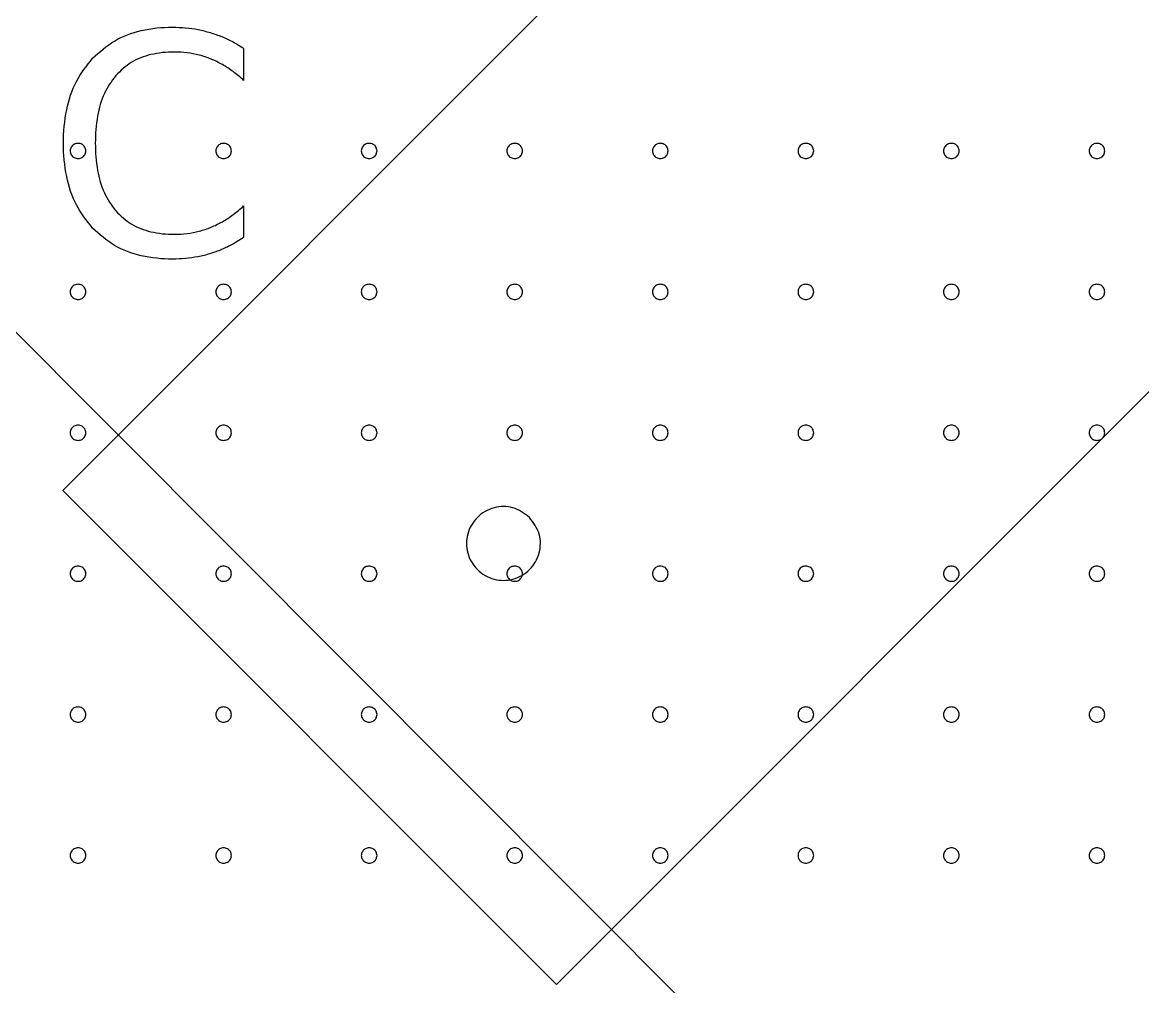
# Model space of a CAD drawing. Extents: x 0 to 210, y 0 to 204.
# Drawn here: x 41.4 to 82.65, y 42.72 to 78.21 of the extents above; entities that cross this region are included whole.
import ezdxf

# ---------------------------------------------------------------- set-up
doc = ezdxf.new("R2010")
doc.units = 0
doc.layers.add('Capa_1', color=7, linetype='CONTINUOUS')

msp = doc.modelspace()

# ---------------------------------------------------------------- linework, layer by layer
at = {"layer": 'Capa_1', "color": 1}
for p, q in [((42.880105, 60.982062), (79.4501, 97.552054)), ((97.635311, 79.366839), (61.06532, 42.796848)), ((61.06532, 42.796848), (42.880105, 60.982062))]:
    msp.add_line(p, q, dxfattribs=at)
at = {"layer": 'Capa_1', "color": 5}
for p, q in [((49.543578, 77.250347), (49.543578, 76.07626)), ((49.543578, 77.250347), (49.543578, 77.250347)), ((49.543578, 71.451564), (49.543578, 70.288498))]:
    msp.add_line(p, q, dxfattribs=at)
at = {"layer": 'Capa_1', "color": 7}
for p, q in [((32.759825, 75.212762), (74.895273, 32.994084)), ((43.734464, 73.476099), (43.734464, 73.476099)), ((49.095014, 73.476099), (49.095014, 73.476099)), ((54.455564, 73.476099), (54.455564, 73.476099)), ((59.816116, 73.476099), (59.816116, 73.476099)), ((65.176666, 73.476099), (65.176666, 73.476099)), ((70.537216, 73.476099), (70.537216, 73.476099)), ((75.897765, 73.476099), (75.897765, 73.476099)), ((81.258318, 73.476099), (81.258318, 73.476099)), ((43.734464, 68.289313), (43.734464, 68.289313)), ((49.095014, 68.289313), (49.095014, 68.289313)), ((54.455564, 68.289313), (54.455564, 68.289313)), ((59.816116, 68.289313), (59.816116, 68.289313)), ((65.176666, 68.289313), (65.176666, 68.289313)), ((70.537216, 68.289313), (70.537216, 68.289313)), ((75.897765, 68.289313), (75.897765, 68.289313)), ((81.258318, 68.289313), (81.258318, 68.289313)), ((43.734464, 63.102526), (43.734464, 63.102526)), ((49.095014, 63.102526), (49.095014, 63.102526)), ((54.455564, 63.102526), (54.455564, 63.102526)), ((59.816116, 63.102526), (59.816116, 63.102526)), ((65.176666, 63.102526), (65.176666, 63.102526)), ((70.537216, 63.102526), (70.537216, 63.102526)), ((75.897765, 63.102526), (75.897765, 63.102526)), ((81.258318, 63.102526), (81.258318, 63.102526)), ((60.071249, 59.987985), (60.071249, 59.987985)), ((43.734464, 57.915738), (43.734464, 57.915738)), ((49.095014, 57.915738), (49.095014, 57.915738)), ((54.455564, 57.915738), (54.455564, 57.915738)), ((59.816116, 57.915738), (59.816116, 57.915738)), ((65.176666, 57.915738), (65.176666, 57.915738)), ((70.537216, 57.915738), (70.537216, 57.915738)), ((75.897765, 57.915738), (75.897765, 57.915738)), ((81.258318, 57.915738), (81.258318, 57.915738)), ((43.734464, 52.728951), (43.734464, 52.728951)), ((49.095014, 52.728951), (49.095014, 52.728951)), ((54.455564, 52.728951), (54.455564, 52.728951)), ((59.816116, 52.728951), (59.816116, 52.728951)), ((65.176666, 52.728951), (65.176666, 52.728951)), ((70.537216, 52.728951), (70.537216, 52.728951)), ((75.897765, 52.728951), (75.897765, 52.728951)), ((81.258318, 52.728951), (81.258318, 52.728951)), ((43.734464, 47.542165), (43.734464, 47.542165)), ((49.095014, 47.542165), (49.095014, 47.542165)), ((54.455564, 47.542165), (54.455564, 47.542165)), ((59.816116, 47.542165), (59.816116, 47.542165)), ((65.176666, 47.542165), (65.176666, 47.542165)), ((70.537216, 47.542165), (70.537216, 47.542165)), ((75.897765, 47.542165), (75.897765, 47.542165)), ((81.258318, 47.542165), (81.258318, 47.542165))]:
    msp.add_line(p, q, dxfattribs=at)
at = {"layer": 'Capa_1', "color": 5}
for points, knots in [([(43.981816, 76.886545), (44.23814, 77.117333), (44.757439, 77.584895), (45.796814, 77.959569), (46.698265, 78.050041), (47.403306, 78.018629), (47.869552, 77.955428), (48.167255, 77.874586), (48.314367, 77.834637)], [0, 0, 0, 0, 1.026343, 2.07931, 3.243852, 3.726973, 4.194695, 4.651615, 4.651615, 4.651615, 4.651615]), ([(48.314367, 77.834637), (48.458192, 77.787422), (48.745785, 77.693009), (49.15843, 77.496613), (49.414743, 77.332725), (49.543578, 77.250347)], [0, 0, 0, 0, 0.453849, 0.90752, 1.366017, 1.366017, 1.366017, 1.366017]), ([(43.981816, 70.635764), (43.76477, 70.91114), (43.31877, 71.477), (42.975517, 72.571958), (42.870758, 73.76198), (42.975386, 74.951928), (43.318181, 76.047368), (43.764721, 76.612026), (43.981816, 76.886545)], [0, 0, 0, 0, 1.04439, 2.146076, 3.378637, 4.613635, 5.715321, 6.757703, 6.757703, 6.757703, 6.757703]), ([(49.543578, 76.07626), (49.418325, 76.186082), (49.173134, 76.401066), (48.768314, 76.662971), (48.348491, 76.867085), (47.911685, 77.013057), (47.457526, 77.099819), (46.856974, 77.13441), (46.150479, 77.064065), (45.382017, 76.782326), (45.012224, 76.427056), (44.830687, 76.252649)], [0, 0, 0, 0, 0.499207, 0.977237, 1.441263, 1.896406, 2.354774, 2.82419, 3.69675, 4.472624, 5.22081, 5.22081, 5.22081, 5.22081]), ([(44.830687, 76.252649), (44.678477, 76.039741), (44.356935, 75.589974), (44.127686, 74.719822), (44.055978, 73.761983), (44.127771, 72.804056), (44.357509, 71.934348), (44.678517, 71.483419), (44.830687, 71.269663)], [0, 0, 0, 0, 0.779579, 1.646856, 2.652299, 3.655301, 4.522577, 5.304227, 5.304227, 5.304227, 5.304227]), ([(44.830687, 71.269663), (45.012323, 71.096329), (45.382648, 70.742931), (46.150799, 70.463418), (46.856989, 70.393456), (47.457528, 70.427993), (47.911685, 70.514766), (48.348492, 70.660735), (48.768314, 70.864852), (49.173134, 71.126757), (49.418325, 71.341742), (49.543578, 71.451564)], [0, 0, 0, 0, 0.746223, 1.521416, 2.393909, 2.863325, 3.321693, 3.776836, 4.240863, 4.718893, 5.2181, 5.2181, 5.2181, 5.2181]), ([(49.543578, 70.288498), (49.412718, 70.204796), (49.152984, 70.038663), (48.736159, 69.840952), (48.305784, 69.685849), (47.859916, 69.5747), (47.398189, 69.50869), (46.696116, 69.478149), (45.797163, 69.567856), (44.758036, 69.940388), (44.238232, 70.406054), (43.981816, 70.635764)], [0, 0, 0, 0, 0.465638, 0.924208, 1.380442, 1.836175, 2.300259, 2.777263, 3.941738, 4.99404, 6.018485, 6.018485, 6.018485, 6.018485])]:
    msp.add_open_spline(points, degree=3, knots=knots, dxfattribs=at)
at = {"layer": 'Capa_1', "color": 7}
for points, knots in [([(43.734464, 73.476099), (43.726398, 73.426665), (43.710392, 73.328568), (43.594758, 73.222114), (43.470445, 73.189835), (43.369826, 73.202765), (43.299381, 73.230909), (43.238782, 73.275769), (43.192227, 73.334374), (43.16291, 73.402696), (43.152871, 73.476099), (43.16291, 73.549501), (43.192228, 73.617823), (43.238783, 73.676428), (43.299381, 73.721287), (43.369826, 73.74943), (43.470445, 73.762361), (43.594757, 73.730081), (43.710391, 73.623629), (43.726398, 73.525532), (43.734464, 73.476099)], [0, 0, 0, 0, 0.146605, 0.290931, 0.441768, 0.517413, 0.592123, 0.666911, 0.741063, 0.814052, 0.887328, 0.960604, 1.033593, 1.107744, 1.182532, 1.257241, 1.332887, 1.483723, 1.628047, 1.774652, 1.774652, 1.774652, 1.774652]), ([(49.095014, 73.476099), (49.086948, 73.426665), (49.070942, 73.328568), (48.955307, 73.222114), (48.830995, 73.189835), (48.730375, 73.202765), (48.659931, 73.230909), (48.599332, 73.275769), (48.552777, 73.334374), (48.52346, 73.402696), (48.51342, 73.476099), (48.52346, 73.549501), (48.552778, 73.617823), (48.599332, 73.676428), (48.659931, 73.721287), (48.730376, 73.74943), (48.830994, 73.762361), (48.955307, 73.730081), (49.070941, 73.623629), (49.086948, 73.525532), (49.095014, 73.476099)], [0, 0, 0, 0, 0.146605, 0.290931, 0.441768, 0.517413, 0.592123, 0.666911, 0.741063, 0.814052, 0.887328, 0.960604, 1.033593, 1.107744, 1.182532, 1.257241, 1.332887, 1.483723, 1.628047, 1.774652, 1.774652, 1.774652, 1.774652]), ([(54.455564, 73.476099), (54.447498, 73.426665), (54.431492, 73.328568), (54.315857, 73.222114), (54.191544, 73.189835), (54.090925, 73.202765), (54.02048, 73.230909), (53.959881, 73.275769), (53.913327, 73.334374), (53.884009, 73.402696), (53.87397, 73.476099), (53.88401, 73.549501), (53.913328, 73.617823), (53.959882, 73.676428), (54.020481, 73.721287), (54.090926, 73.74943), (54.191544, 73.762361), (54.315856, 73.730081), (54.431491, 73.623629), (54.447498, 73.525532), (54.455564, 73.476099)], [0, 0, 0, 0, 0.146605, 0.290931, 0.441768, 0.517413, 0.592123, 0.666911, 0.741063, 0.814052, 0.887328, 0.960604, 1.033593, 1.107744, 1.182532, 1.257241, 1.332887, 1.483723, 1.628047, 1.774652, 1.774652, 1.774652, 1.774652]), ([(59.816116, 73.476099), (59.80805, 73.426665), (59.792044, 73.328568), (59.67641, 73.222114), (59.552097, 73.189835), (59.451478, 73.202765), (59.381033, 73.230909), (59.320434, 73.275769), (59.273879, 73.334374), (59.244562, 73.402696), (59.234522, 73.476099), (59.244562, 73.549501), (59.27388, 73.617823), (59.320435, 73.676428), (59.381033, 73.721287), (59.451478, 73.74943), (59.552096, 73.762361), (59.676409, 73.730081), (59.792043, 73.623629), (59.80805, 73.525532), (59.816116, 73.476099)], [0, 0, 0, 0, 0.146605, 0.290931, 0.441768, 0.517413, 0.592123, 0.666911, 0.741063, 0.814052, 0.887328, 0.960604, 1.033593, 1.107744, 1.182532, 1.257241, 1.332887, 1.483723, 1.628047, 1.774652, 1.774652, 1.774652, 1.774652]), ([(65.176666, 73.476099), (65.1686, 73.426665), (65.152594, 73.328568), (65.036959, 73.222114), (64.912646, 73.189835), (64.812027, 73.202765), (64.741582, 73.230909), (64.680983, 73.275769), (64.634429, 73.334374), (64.605112, 73.402696), (64.595072, 73.476099), (64.605112, 73.549501), (64.63443, 73.617823), (64.680984, 73.676428), (64.741583, 73.721287), (64.812028, 73.74943), (64.912646, 73.762361), (65.036958, 73.730081), (65.152593, 73.623629), (65.1686, 73.525532), (65.176666, 73.476099)], [0, 0, 0, 0, 0.146605, 0.290931, 0.441768, 0.517413, 0.592123, 0.666911, 0.741063, 0.814052, 0.887328, 0.960604, 1.033593, 1.107744, 1.182532, 1.257241, 1.332887, 1.483723, 1.628047, 1.774652, 1.774652, 1.774652, 1.774652]), ([(70.537216, 73.476099), (70.52915, 73.426665), (70.513143, 73.328568), (70.397509, 73.222114), (70.273196, 73.189835), (70.172577, 73.202765), (70.102132, 73.230909), (70.041533, 73.275769), (69.994979, 73.334374), (69.965661, 73.402696), (69.955622, 73.476099), (69.965662, 73.549501), (69.99498, 73.617823), (70.041534, 73.676428), (70.102133, 73.721287), (70.172578, 73.74943), (70.273196, 73.762361), (70.397508, 73.730081), (70.513142, 73.623629), (70.529149, 73.525532), (70.537216, 73.476099)], [0, 0, 0, 0, 0.146605, 0.290931, 0.441768, 0.517413, 0.592123, 0.666911, 0.741063, 0.814052, 0.887328, 0.960604, 1.033593, 1.107744, 1.182532, 1.257241, 1.332887, 1.483723, 1.628047, 1.774652, 1.774652, 1.774652, 1.774652]), ([(75.897765, 73.476099), (75.8897, 73.426665), (75.873693, 73.328568), (75.758059, 73.222114), (75.633746, 73.189835), (75.533127, 73.202765), (75.462682, 73.230909), (75.402083, 73.275769), (75.355529, 73.334374), (75.326211, 73.402696), (75.316172, 73.476099), (75.326212, 73.549501), (75.355529, 73.617823), (75.402084, 73.676428), (75.462683, 73.721287), (75.533127, 73.74943), (75.633746, 73.762361), (75.758058, 73.730081), (75.873692, 73.623629), (75.889699, 73.525532), (75.897765, 73.476099)], [0, 0, 0, 0, 0.146605, 0.290931, 0.441768, 0.517413, 0.592123, 0.666911, 0.741063, 0.814052, 0.887328, 0.960604, 1.033593, 1.107744, 1.182532, 1.257241, 1.332887, 1.483723, 1.628047, 1.774652, 1.774652, 1.774652, 1.774652]), ([(81.258318, 73.476099), (81.250252, 73.426665), (81.234246, 73.328568), (81.118611, 73.222114), (80.994298, 73.189835), (80.893679, 73.202765), (80.823234, 73.230909), (80.762635, 73.275769), (80.716081, 73.334374), (80.686763, 73.402696), (80.676724, 73.476099), (80.686764, 73.549501), (80.716082, 73.617823), (80.762636, 73.676428), (80.823235, 73.721287), (80.89368, 73.74943), (80.994298, 73.762361), (81.11861, 73.730081), (81.234244, 73.623629), (81.250252, 73.525532), (81.258318, 73.476099)], [0, 0, 0, 0, 0.146605, 0.290931, 0.441768, 0.517413, 0.592123, 0.666911, 0.741063, 0.814052, 0.887328, 0.960604, 1.033593, 1.107744, 1.182532, 1.257241, 1.332887, 1.483723, 1.628047, 1.774652, 1.774652, 1.774652, 1.774652]), ([(43.734464, 68.289313), (43.726398, 68.239879), (43.710392, 68.141781), (43.594758, 68.035328), (43.470445, 68.003049), (43.369826, 68.015979), (43.299381, 68.044122), (43.238782, 68.088982), (43.192227, 68.147588), (43.16291, 68.21591), (43.152871, 68.289312), (43.16291, 68.362715), (43.192228, 68.431037), (43.238783, 68.489641), (43.299381, 68.534501), (43.369826, 68.562644), (43.470445, 68.575574), (43.594757, 68.543295), (43.710391, 68.436843), (43.726398, 68.338746), (43.734464, 68.289313)], [0, 0, 0, 0, 0.146605, 0.290931, 0.441768, 0.517413, 0.592123, 0.666911, 0.741063, 0.814052, 0.887328, 0.960604, 1.033593, 1.107744, 1.182532, 1.257241, 1.332887, 1.483723, 1.628047, 1.774652, 1.774652, 1.774652, 1.774652]), ([(49.095014, 68.289313), (49.086948, 68.239879), (49.070942, 68.141781), (48.955307, 68.035328), (48.830995, 68.003049), (48.730375, 68.015979), (48.659931, 68.044122), (48.599332, 68.088982), (48.552777, 68.147588), (48.52346, 68.21591), (48.51342, 68.289312), (48.52346, 68.362715), (48.552778, 68.431037), (48.599332, 68.489641), (48.659931, 68.534501), (48.730376, 68.562644), (48.830994, 68.575574), (48.955307, 68.543295), (49.070941, 68.436843), (49.086948, 68.338746), (49.095014, 68.289313)], [0, 0, 0, 0, 0.146605, 0.290931, 0.441768, 0.517413, 0.592123, 0.666911, 0.741063, 0.814052, 0.887328, 0.960604, 1.033593, 1.107744, 1.182532, 1.257241, 1.332887, 1.483723, 1.628047, 1.774652, 1.774652, 1.774652, 1.774652]), ([(54.455564, 68.289313), (54.447498, 68.239879), (54.431492, 68.141781), (54.315857, 68.035328), (54.191544, 68.003049), (54.090925, 68.015979), (54.02048, 68.044122), (53.959881, 68.088982), (53.913327, 68.147588), (53.884009, 68.21591), (53.87397, 68.289312), (53.88401, 68.362715), (53.913328, 68.431037), (53.959882, 68.489641), (54.020481, 68.534501), (54.090926, 68.562644), (54.191544, 68.575574), (54.315856, 68.543295), (54.431491, 68.436843), (54.447498, 68.338746), (54.455564, 68.289313)], [0, 0, 0, 0, 0.146605, 0.290931, 0.441768, 0.517413, 0.592123, 0.666911, 0.741063, 0.814052, 0.887328, 0.960604, 1.033593, 1.107744, 1.182532, 1.257241, 1.332887, 1.483723, 1.628047, 1.774652, 1.774652, 1.774652, 1.774652]), ([(59.816116, 68.289313), (59.80805, 68.239879), (59.792044, 68.141781), (59.67641, 68.035328), (59.552097, 68.003049), (59.451478, 68.015979), (59.381033, 68.044122), (59.320434, 68.088982), (59.273879, 68.147588), (59.244562, 68.21591), (59.234522, 68.289312), (59.244562, 68.362715), (59.27388, 68.431037), (59.320435, 68.489641), (59.381033, 68.534501), (59.451478, 68.562644), (59.552096, 68.575574), (59.676409, 68.543295), (59.792043, 68.436843), (59.80805, 68.338746), (59.816116, 68.289313)], [0, 0, 0, 0, 0.146605, 0.290931, 0.441768, 0.517413, 0.592123, 0.666911, 0.741063, 0.814052, 0.887328, 0.960604, 1.033593, 1.107744, 1.182532, 1.257241, 1.332887, 1.483723, 1.628047, 1.774652, 1.774652, 1.774652, 1.774652]), ([(65.176666, 68.289313), (65.1686, 68.239879), (65.152594, 68.141781), (65.036959, 68.035328), (64.912646, 68.003049), (64.812027, 68.015979), (64.741582, 68.044122), (64.680983, 68.088982), (64.634429, 68.147588), (64.605112, 68.21591), (64.595072, 68.289312), (64.605112, 68.362715), (64.63443, 68.431037), (64.680984, 68.489641), (64.741583, 68.534501), (64.812028, 68.562644), (64.912646, 68.575574), (65.036958, 68.543295), (65.152593, 68.436843), (65.1686, 68.338746), (65.176666, 68.289313)], [0, 0, 0, 0, 0.146605, 0.290931, 0.441768, 0.517413, 0.592123, 0.666911, 0.741063, 0.814052, 0.887328, 0.960604, 1.033593, 1.107744, 1.182532, 1.257241, 1.332887, 1.483723, 1.628047, 1.774652, 1.774652, 1.774652, 1.774652]), ([(70.537216, 68.289313), (70.52915, 68.239879), (70.513143, 68.141781), (70.397509, 68.035328), (70.273196, 68.003049), (70.172577, 68.015979), (70.102132, 68.044122), (70.041533, 68.088982), (69.994979, 68.147588), (69.965661, 68.21591), (69.955622, 68.289312), (69.965662, 68.362715), (69.99498, 68.431037), (70.041534, 68.489641), (70.102133, 68.534501), (70.172578, 68.562644), (70.273196, 68.575574), (70.397508, 68.543295), (70.513142, 68.436843), (70.529149, 68.338746), (70.537216, 68.289313)], [0, 0, 0, 0, 0.146605, 0.290931, 0.441768, 0.517413, 0.592123, 0.666911, 0.741063, 0.814052, 0.887328, 0.960604, 1.033593, 1.107744, 1.182532, 1.257241, 1.332887, 1.483723, 1.628047, 1.774652, 1.774652, 1.774652, 1.774652]), ([(75.897765, 68.289313), (75.8897, 68.239879), (75.873693, 68.141781), (75.758059, 68.035328), (75.633746, 68.003049), (75.533127, 68.015979), (75.462682, 68.044122), (75.402083, 68.088982), (75.355529, 68.147588), (75.326211, 68.21591), (75.316172, 68.289312), (75.326212, 68.362715), (75.355529, 68.431037), (75.402084, 68.489641), (75.462683, 68.534501), (75.533127, 68.562644), (75.633746, 68.575574), (75.758058, 68.543295), (75.873692, 68.436843), (75.889699, 68.338746), (75.897765, 68.289313)], [0, 0, 0, 0, 0.146605, 0.290931, 0.441768, 0.517413, 0.592123, 0.666911, 0.741063, 0.814052, 0.887328, 0.960604, 1.033593, 1.107744, 1.182532, 1.257241, 1.332887, 1.483723, 1.628047, 1.774652, 1.774652, 1.774652, 1.774652]), ([(81.258318, 68.289313), (81.250252, 68.239879), (81.234246, 68.141781), (81.118611, 68.035328), (80.994298, 68.003049), (80.893679, 68.015979), (80.823234, 68.044122), (80.762635, 68.088982), (80.716081, 68.147588), (80.686763, 68.21591), (80.676724, 68.289312), (80.686764, 68.362715), (80.716082, 68.431037), (80.762636, 68.489641), (80.823235, 68.534501), (80.89368, 68.562644), (80.994298, 68.575574), (81.11861, 68.543295), (81.234244, 68.436843), (81.250252, 68.338746), (81.258318, 68.289313)], [0, 0, 0, 0, 0.146605, 0.290931, 0.441768, 0.517413, 0.592123, 0.666911, 0.741063, 0.814052, 0.887328, 0.960604, 1.033593, 1.107744, 1.182532, 1.257241, 1.332887, 1.483723, 1.628047, 1.774652, 1.774652, 1.774652, 1.774652]), ([(43.734464, 63.102526), (43.726398, 63.053093), (43.710392, 62.954995), (43.594758, 62.848542), (43.470445, 62.816262), (43.369826, 62.829193), (43.299381, 62.857336), (43.238782, 62.902196), (43.192227, 62.960801), (43.16291, 63.029124), (43.152871, 63.102526), (43.16291, 63.175928), (43.192228, 63.24425), (43.238783, 63.302855), (43.299381, 63.347715), (43.369826, 63.375857), (43.470445, 63.388788), (43.594757, 63.356509), (43.710391, 63.250057), (43.726398, 63.151959), (43.734464, 63.102526)], [0, 0, 0, 0, 0.146605, 0.290931, 0.441768, 0.517413, 0.592123, 0.666911, 0.741063, 0.814052, 0.887328, 0.960604, 1.033593, 1.107744, 1.182532, 1.257241, 1.332887, 1.483723, 1.628047, 1.774652, 1.774652, 1.774652, 1.774652]), ([(49.095014, 63.102526), (49.086948, 63.053093), (49.070942, 62.954995), (48.955307, 62.848542), (48.830995, 62.816262), (48.730375, 62.829193), (48.659931, 62.857336), (48.599332, 62.902196), (48.552777, 62.960801), (48.52346, 63.029124), (48.51342, 63.102526), (48.52346, 63.175928), (48.552778, 63.24425), (48.599332, 63.302855), (48.659931, 63.347715), (48.730376, 63.375857), (48.830994, 63.388788), (48.955307, 63.356509), (49.070941, 63.250057), (49.086948, 63.151959), (49.095014, 63.102526)], [0, 0, 0, 0, 0.146605, 0.290931, 0.441768, 0.517413, 0.592123, 0.666911, 0.741063, 0.814052, 0.887328, 0.960604, 1.033593, 1.107744, 1.182532, 1.257241, 1.332887, 1.483723, 1.628047, 1.774652, 1.774652, 1.774652, 1.774652]), ([(54.455564, 63.102526), (54.447498, 63.053093), (54.431492, 62.954995), (54.315857, 62.848542), (54.191544, 62.816262), (54.090925, 62.829193), (54.02048, 62.857336), (53.959881, 62.902196), (53.913327, 62.960801), (53.884009, 63.029124), (53.87397, 63.102526), (53.88401, 63.175928), (53.913328, 63.24425), (53.959882, 63.302855), (54.020481, 63.347715), (54.090926, 63.375857), (54.191544, 63.388788), (54.315856, 63.356509), (54.431491, 63.250057), (54.447498, 63.151959), (54.455564, 63.102526)], [0, 0, 0, 0, 0.146605, 0.290931, 0.441768, 0.517413, 0.592123, 0.666911, 0.741063, 0.814052, 0.887328, 0.960604, 1.033593, 1.107744, 1.182532, 1.257241, 1.332887, 1.483723, 1.628047, 1.774652, 1.774652, 1.774652, 1.774652]), ([(59.816116, 63.102526), (59.80805, 63.053093), (59.792044, 62.954995), (59.67641, 62.848542), (59.552097, 62.816262), (59.451478, 62.829193), (59.381033, 62.857336), (59.320434, 62.902196), (59.273879, 62.960801), (59.244562, 63.029124), (59.234522, 63.102526), (59.244562, 63.175928), (59.27388, 63.24425), (59.320435, 63.302855), (59.381033, 63.347715), (59.451478, 63.375857), (59.552096, 63.388788), (59.676409, 63.356509), (59.792043, 63.250057), (59.80805, 63.151959), (59.816116, 63.102526)], [0, 0, 0, 0, 0.146605, 0.290931, 0.441768, 0.517413, 0.592123, 0.666911, 0.741063, 0.814052, 0.887328, 0.960604, 1.033593, 1.107744, 1.182532, 1.257241, 1.332887, 1.483723, 1.628047, 1.774652, 1.774652, 1.774652, 1.774652]), ([(65.176666, 63.102526), (65.1686, 63.053093), (65.152594, 62.954995), (65.036959, 62.848542), (64.912646, 62.816262), (64.812027, 62.829193), (64.741582, 62.857336), (64.680983, 62.902196), (64.634429, 62.960801), (64.605112, 63.029124), (64.595072, 63.102526), (64.605112, 63.175928), (64.63443, 63.24425), (64.680984, 63.302855), (64.741583, 63.347715), (64.812028, 63.375857), (64.912646, 63.388788), (65.036958, 63.356509), (65.152593, 63.250057), (65.1686, 63.151959), (65.176666, 63.102526)], [0, 0, 0, 0, 0.146605, 0.290931, 0.441768, 0.517413, 0.592123, 0.666911, 0.741063, 0.814052, 0.887328, 0.960604, 1.033593, 1.107744, 1.182532, 1.257241, 1.332887, 1.483723, 1.628047, 1.774652, 1.774652, 1.774652, 1.774652]), ([(70.537216, 63.102526), (70.52915, 63.053093), (70.513143, 62.954995), (70.397509, 62.848542), (70.273196, 62.816262), (70.172577, 62.829193), (70.102132, 62.857336), (70.041533, 62.902196), (69.994979, 62.960801), (69.965661, 63.029124), (69.955622, 63.102526), (69.965662, 63.175928), (69.99498, 63.24425), (70.041534, 63.302855), (70.102133, 63.347715), (70.172578, 63.375857), (70.273196, 63.388788), (70.397508, 63.356509), (70.513142, 63.250057), (70.529149, 63.151959), (70.537216, 63.102526)], [0, 0, 0, 0, 0.146605, 0.290931, 0.441768, 0.517413, 0.592123, 0.666911, 0.741063, 0.814052, 0.887328, 0.960604, 1.033593, 1.107744, 1.182532, 1.257241, 1.332887, 1.483723, 1.628047, 1.774652, 1.774652, 1.774652, 1.774652]), ([(75.897765, 63.102526), (75.8897, 63.053093), (75.873693, 62.954995), (75.758059, 62.848542), (75.633746, 62.816262), (75.533127, 62.829193), (75.462682, 62.857336), (75.402083, 62.902196), (75.355529, 62.960801), (75.326211, 63.029124), (75.316172, 63.102526), (75.326212, 63.175928), (75.355529, 63.24425), (75.402084, 63.302855), (75.462683, 63.347715), (75.533127, 63.375857), (75.633746, 63.388788), (75.758058, 63.356509), (75.873692, 63.250057), (75.889699, 63.151959), (75.897765, 63.102526)], [0, 0, 0, 0, 0.146605, 0.290931, 0.441768, 0.517413, 0.592123, 0.666911, 0.741063, 0.814052, 0.887328, 0.960604, 1.033593, 1.107744, 1.182532, 1.257241, 1.332887, 1.483723, 1.628047, 1.774652, 1.774652, 1.774652, 1.774652]), ([(81.258318, 63.102526), (81.250252, 63.053093), (81.234246, 62.954995), (81.118611, 62.848542), (80.994298, 62.816262), (80.893679, 62.829193), (80.823234, 62.857336), (80.762635, 62.902196), (80.716081, 62.960801), (80.686763, 63.029124), (80.676724, 63.102526), (80.686764, 63.175928), (80.716082, 63.24425), (80.762636, 63.302855), (80.823235, 63.347715), (80.89368, 63.375857), (80.994298, 63.388788), (81.11861, 63.356509), (81.234244, 63.250057), (81.250252, 63.151959), (81.258318, 63.102526)], [0, 0, 0, 0, 0.146605, 0.290931, 0.441768, 0.517413, 0.592123, 0.666911, 0.741063, 0.814052, 0.887328, 0.960604, 1.033593, 1.107744, 1.182532, 1.257241, 1.332887, 1.483723, 1.628047, 1.774652, 1.774652, 1.774652, 1.774652]), ([(60.071249, 59.987985), (60.214226, 59.792188), (60.495941, 59.406402), (60.48083, 58.656428), (60.117965, 58.021273), (59.477571, 57.653169), (58.743004, 57.653465), (58.103621, 58.020357), (57.736729, 58.65974), (57.736432, 59.394308), (58.104537, 60.034702), (58.739691, 60.397567), (59.489665, 60.412677), (59.875452, 60.130963), (60.071249, 59.987985)], [0, 0, 0, 0, 0.710507, 1.399941, 2.110449, 2.820956, 3.51039, 4.220898, 4.931405, 5.620839, 6.331346, 7.041854, 7.731288, 8.441795, 8.441795, 8.441795, 8.441795]), ([(43.734464, 57.915738), (43.726398, 57.866304), (43.710392, 57.768206), (43.594758, 57.661753), (43.470445, 57.629473), (43.369826, 57.642404), (43.299381, 57.670547), (43.238782, 57.715407), (43.192227, 57.774013), (43.16291, 57.842335), (43.152871, 57.915737), (43.16291, 57.98914), (43.192228, 58.057461), (43.238783, 58.116066), (43.299381, 58.160926), (43.369826, 58.189069), (43.470445, 58.201999), (43.594757, 58.16972), (43.710391, 58.063268), (43.726398, 57.965171), (43.734464, 57.915738)], [0, 0, 0, 0, 0.146605, 0.290931, 0.441768, 0.517413, 0.592123, 0.666911, 0.741063, 0.814052, 0.887328, 0.960604, 1.033593, 1.107744, 1.182532, 1.257241, 1.332887, 1.483723, 1.628047, 1.774652, 1.774652, 1.774652, 1.774652]), ([(49.095014, 57.915738), (49.086948, 57.866304), (49.070942, 57.768206), (48.955307, 57.661753), (48.830995, 57.629473), (48.730375, 57.642404), (48.659931, 57.670547), (48.599332, 57.715407), (48.552777, 57.774013), (48.52346, 57.842335), (48.51342, 57.915737), (48.52346, 57.98914), (48.552778, 58.057461), (48.599332, 58.116066), (48.659931, 58.160926), (48.730376, 58.189069), (48.830994, 58.201999), (48.955307, 58.16972), (49.070941, 58.063268), (49.086948, 57.965171), (49.095014, 57.915738)], [0, 0, 0, 0, 0.146605, 0.290931, 0.441768, 0.517413, 0.592123, 0.666911, 0.741063, 0.814052, 0.887328, 0.960604, 1.033593, 1.107744, 1.182532, 1.257241, 1.332887, 1.483723, 1.628047, 1.774652, 1.774652, 1.774652, 1.774652]), ([(54.455564, 57.915738), (54.447498, 57.866304), (54.431492, 57.768206), (54.315857, 57.661753), (54.191544, 57.629473), (54.090925, 57.642404), (54.02048, 57.670547), (53.959881, 57.715407), (53.913327, 57.774013), (53.884009, 57.842335), (53.87397, 57.915737), (53.88401, 57.98914), (53.913328, 58.057461), (53.959882, 58.116066), (54.020481, 58.160926), (54.090926, 58.189069), (54.191544, 58.201999), (54.315856, 58.16972), (54.431491, 58.063268), (54.447498, 57.965171), (54.455564, 57.915738)], [0, 0, 0, 0, 0.146605, 0.290931, 0.441768, 0.517413, 0.592123, 0.666911, 0.741063, 0.814052, 0.887328, 0.960604, 1.033593, 1.107744, 1.182532, 1.257241, 1.332887, 1.483723, 1.628047, 1.774652, 1.774652, 1.774652, 1.774652]), ([(59.816116, 57.915738), (59.80805, 57.866304), (59.792044, 57.768206), (59.67641, 57.661753), (59.552097, 57.629473), (59.451478, 57.642404), (59.381033, 57.670547), (59.320434, 57.715407), (59.273879, 57.774013), (59.244562, 57.842335), (59.234522, 57.915737), (59.244562, 57.98914), (59.27388, 58.057461), (59.320435, 58.116066), (59.381033, 58.160926), (59.451478, 58.189069), (59.552096, 58.201999), (59.676409, 58.16972), (59.792043, 58.063268), (59.80805, 57.965171), (59.816116, 57.915738)], [0, 0, 0, 0, 0.146605, 0.290931, 0.441768, 0.517413, 0.592123, 0.666911, 0.741063, 0.814052, 0.887328, 0.960604, 1.033593, 1.107744, 1.182532, 1.257241, 1.332887, 1.483723, 1.628047, 1.774652, 1.774652, 1.774652, 1.774652]), ([(65.176666, 57.915738), (65.1686, 57.866304), (65.152594, 57.768206), (65.036959, 57.661753), (64.912646, 57.629473), (64.812027, 57.642404), (64.741582, 57.670547), (64.680983, 57.715407), (64.634429, 57.774013), (64.605112, 57.842335), (64.595072, 57.915737), (64.605112, 57.98914), (64.63443, 58.057461), (64.680984, 58.116066), (64.741583, 58.160926), (64.812028, 58.189069), (64.912646, 58.201999), (65.036958, 58.16972), (65.152593, 58.063268), (65.1686, 57.965171), (65.176666, 57.915738)], [0, 0, 0, 0, 0.146605, 0.290931, 0.441768, 0.517413, 0.592123, 0.666911, 0.741063, 0.814052, 0.887328, 0.960604, 1.033593, 1.107744, 1.182532, 1.257241, 1.332887, 1.483723, 1.628047, 1.774652, 1.774652, 1.774652, 1.774652]), ([(70.537216, 57.915738), (70.52915, 57.866304), (70.513143, 57.768206), (70.397509, 57.661753), (70.273196, 57.629473), (70.172577, 57.642404), (70.102132, 57.670547), (70.041533, 57.715407), (69.994979, 57.774013), (69.965661, 57.842335), (69.955622, 57.915737), (69.965662, 57.98914), (69.99498, 58.057461), (70.041534, 58.116066), (70.102133, 58.160926), (70.172578, 58.189069), (70.273196, 58.201999), (70.397508, 58.16972), (70.513142, 58.063268), (70.529149, 57.965171), (70.537216, 57.915738)], [0, 0, 0, 0, 0.146605, 0.290931, 0.441768, 0.517413, 0.592123, 0.666911, 0.741063, 0.814052, 0.887328, 0.960604, 1.033593, 1.107744, 1.182532, 1.257241, 1.332887, 1.483723, 1.628047, 1.774652, 1.774652, 1.774652, 1.774652]), ([(75.897765, 57.915738), (75.8897, 57.866304), (75.873693, 57.768206), (75.758059, 57.661753), (75.633746, 57.629473), (75.533127, 57.642404), (75.462682, 57.670547), (75.402083, 57.715407), (75.355529, 57.774013), (75.326211, 57.842335), (75.316172, 57.915737), (75.326212, 57.98914), (75.355529, 58.057461), (75.402084, 58.116066), (75.462683, 58.160926), (75.533127, 58.189069), (75.633746, 58.201999), (75.758058, 58.16972), (75.873692, 58.063268), (75.889699, 57.965171), (75.897765, 57.915738)], [0, 0, 0, 0, 0.146605, 0.290931, 0.441768, 0.517413, 0.592123, 0.666911, 0.741063, 0.814052, 0.887328, 0.960604, 1.033593, 1.107744, 1.182532, 1.257241, 1.332887, 1.483723, 1.628047, 1.774652, 1.774652, 1.774652, 1.774652]), ([(81.258318, 57.915738), (81.250252, 57.866304), (81.234246, 57.768206), (81.118611, 57.661753), (80.994298, 57.629473), (80.893679, 57.642404), (80.823234, 57.670547), (80.762635, 57.715407), (80.716081, 57.774013), (80.686763, 57.842335), (80.676724, 57.915737), (80.686764, 57.98914), (80.716082, 58.057461), (80.762636, 58.116066), (80.823235, 58.160926), (80.89368, 58.189069), (80.994298, 58.201999), (81.11861, 58.16972), (81.234244, 58.063268), (81.250252, 57.965171), (81.258318, 57.915738)], [0, 0, 0, 0, 0.146605, 0.290931, 0.441768, 0.517413, 0.592123, 0.666911, 0.741063, 0.814052, 0.887328, 0.960604, 1.033593, 1.107744, 1.182532, 1.257241, 1.332887, 1.483723, 1.628047, 1.774652, 1.774652, 1.774652, 1.774652]), ([(43.734464, 52.728951), (43.726398, 52.679518), (43.710392, 52.58142), (43.594758, 52.474967), (43.470445, 52.442687), (43.369826, 52.455618), (43.299381, 52.483761), (43.238782, 52.528621), (43.192227, 52.587226), (43.16291, 52.655549), (43.152871, 52.728951), (43.16291, 52.802353), (43.192228, 52.870675), (43.238783, 52.92928), (43.299381, 52.97414), (43.369826, 53.002282), (43.470445, 53.015213), (43.594757, 52.982934), (43.710391, 52.876482), (43.726398, 52.778384), (43.734464, 52.728951)], [0, 0, 0, 0, 0.146605, 0.290931, 0.441768, 0.517413, 0.592123, 0.666911, 0.741063, 0.814052, 0.887328, 0.960604, 1.033593, 1.107744, 1.182532, 1.257241, 1.332887, 1.483723, 1.628047, 1.774652, 1.774652, 1.774652, 1.774652]), ([(49.095014, 52.728951), (49.086948, 52.679518), (49.070942, 52.58142), (48.955307, 52.474967), (48.830995, 52.442687), (48.730375, 52.455618), (48.659931, 52.483761), (48.599332, 52.528621), (48.552777, 52.587226), (48.52346, 52.655549), (48.51342, 52.728951), (48.52346, 52.802353), (48.552778, 52.870675), (48.599332, 52.92928), (48.659931, 52.97414), (48.730376, 53.002282), (48.830994, 53.015213), (48.955307, 52.982934), (49.070941, 52.876482), (49.086948, 52.778384), (49.095014, 52.728951)], [0, 0, 0, 0, 0.146605, 0.290931, 0.441768, 0.517413, 0.592123, 0.666911, 0.741063, 0.814052, 0.887328, 0.960604, 1.033593, 1.107744, 1.182532, 1.257241, 1.332887, 1.483723, 1.628047, 1.774652, 1.774652, 1.774652, 1.774652]), ([(54.455564, 52.728951), (54.447498, 52.679518), (54.431492, 52.58142), (54.315857, 52.474967), (54.191544, 52.442687), (54.090925, 52.455618), (54.02048, 52.483761), (53.959881, 52.528621), (53.913327, 52.587226), (53.884009, 52.655549), (53.87397, 52.728951), (53.88401, 52.802353), (53.913328, 52.870675), (53.959882, 52.92928), (54.020481, 52.97414), (54.090926, 53.002282), (54.191544, 53.015213), (54.315856, 52.982934), (54.431491, 52.876482), (54.447498, 52.778384), (54.455564, 52.728951)], [0, 0, 0, 0, 0.146605, 0.290931, 0.441768, 0.517413, 0.592123, 0.666911, 0.741063, 0.814052, 0.887328, 0.960604, 1.033593, 1.107744, 1.182532, 1.257241, 1.332887, 1.483723, 1.628047, 1.774652, 1.774652, 1.774652, 1.774652]), ([(59.816116, 52.728951), (59.80805, 52.679518), (59.792044, 52.58142), (59.67641, 52.474967), (59.552097, 52.442687), (59.451478, 52.455618), (59.381033, 52.483761), (59.320434, 52.528621), (59.273879, 52.587226), (59.244562, 52.655549), (59.234522, 52.728951), (59.244562, 52.802353), (59.27388, 52.870675), (59.320435, 52.92928), (59.381033, 52.97414), (59.451478, 53.002282), (59.552096, 53.015213), (59.676409, 52.982934), (59.792043, 52.876482), (59.80805, 52.778384), (59.816116, 52.728951)], [0, 0, 0, 0, 0.146605, 0.290931, 0.441768, 0.517413, 0.592123, 0.666911, 0.741063, 0.814052, 0.887328, 0.960604, 1.033593, 1.107744, 1.182532, 1.257241, 1.332887, 1.483723, 1.628047, 1.774652, 1.774652, 1.774652, 1.774652]), ([(65.176666, 52.728951), (65.1686, 52.679518), (65.152594, 52.58142), (65.036959, 52.474967), (64.912646, 52.442687), (64.812027, 52.455618), (64.741582, 52.483761), (64.680983, 52.528621), (64.634429, 52.587226), (64.605112, 52.655549), (64.595072, 52.728951), (64.605112, 52.802353), (64.63443, 52.870675), (64.680984, 52.92928), (64.741583, 52.97414), (64.812028, 53.002282), (64.912646, 53.015213), (65.036958, 52.982934), (65.152593, 52.876482), (65.1686, 52.778384), (65.176666, 52.728951)], [0, 0, 0, 0, 0.146605, 0.290931, 0.441768, 0.517413, 0.592123, 0.666911, 0.741063, 0.814052, 0.887328, 0.960604, 1.033593, 1.107744, 1.182532, 1.257241, 1.332887, 1.483723, 1.628047, 1.774652, 1.774652, 1.774652, 1.774652]), ([(70.537216, 52.728951), (70.52915, 52.679518), (70.513143, 52.58142), (70.397509, 52.474967), (70.273196, 52.442687), (70.172577, 52.455618), (70.102132, 52.483761), (70.041533, 52.528621), (69.994979, 52.587226), (69.965661, 52.655549), (69.955622, 52.728951), (69.965662, 52.802353), (69.99498, 52.870675), (70.041534, 52.92928), (70.102133, 52.97414), (70.172578, 53.002282), (70.273196, 53.015213), (70.397508, 52.982934), (70.513142, 52.876482), (70.529149, 52.778384), (70.537216, 52.728951)], [0, 0, 0, 0, 0.146605, 0.290931, 0.441768, 0.517413, 0.592123, 0.666911, 0.741063, 0.814052, 0.887328, 0.960604, 1.033593, 1.107744, 1.182532, 1.257241, 1.332887, 1.483723, 1.628047, 1.774652, 1.774652, 1.774652, 1.774652]), ([(75.897765, 52.728951), (75.8897, 52.679518), (75.873693, 52.58142), (75.758059, 52.474967), (75.633746, 52.442687), (75.533127, 52.455618), (75.462682, 52.483761), (75.402083, 52.528621), (75.355529, 52.587226), (75.326211, 52.655549), (75.316172, 52.728951), (75.326212, 52.802353), (75.355529, 52.870675), (75.402084, 52.92928), (75.462683, 52.97414), (75.533127, 53.002282), (75.633746, 53.015213), (75.758058, 52.982934), (75.873692, 52.876482), (75.889699, 52.778384), (75.897765, 52.728951)], [0, 0, 0, 0, 0.146605, 0.290931, 0.441768, 0.517413, 0.592123, 0.666911, 0.741063, 0.814052, 0.887328, 0.960604, 1.033593, 1.107744, 1.182532, 1.257241, 1.332887, 1.483723, 1.628047, 1.774652, 1.774652, 1.774652, 1.774652]), ([(81.258318, 52.728951), (81.250252, 52.679518), (81.234246, 52.58142), (81.118611, 52.474967), (80.994298, 52.442687), (80.893679, 52.455618), (80.823234, 52.483761), (80.762635, 52.528621), (80.716081, 52.587226), (80.686763, 52.655549), (80.676724, 52.728951), (80.686764, 52.802353), (80.716082, 52.870675), (80.762636, 52.92928), (80.823235, 52.97414), (80.89368, 53.002282), (80.994298, 53.015213), (81.11861, 52.982934), (81.234244, 52.876482), (81.250252, 52.778384), (81.258318, 52.728951)], [0, 0, 0, 0, 0.146605, 0.290931, 0.441768, 0.517413, 0.592123, 0.666911, 0.741063, 0.814052, 0.887328, 0.960604, 1.033593, 1.107744, 1.182532, 1.257241, 1.332887, 1.483723, 1.628047, 1.774652, 1.774652, 1.774652, 1.774652]), ([(43.734464, 47.542165), (43.726398, 47.492731), (43.710392, 47.394633), (43.594758, 47.28818), (43.470445, 47.255901), (43.369826, 47.268831), (43.299381, 47.296974), (43.238782, 47.341834), (43.192227, 47.40044), (43.16291, 47.468762), (43.152871, 47.542165), (43.16291, 47.615567), (43.192228, 47.683889), (43.238783, 47.742494), (43.299381, 47.787353), (43.369826, 47.815496), (43.470445, 47.828426), (43.594757, 47.796147), (43.710391, 47.689695), (43.726398, 47.591598), (43.734464, 47.542165)], [0, 0, 0, 0, 0.146605, 0.290931, 0.441768, 0.517413, 0.592123, 0.666911, 0.741063, 0.814052, 0.887328, 0.960604, 1.033593, 1.107744, 1.182532, 1.257241, 1.332887, 1.483723, 1.628047, 1.774652, 1.774652, 1.774652, 1.774652]), ([(49.095014, 47.542165), (49.086948, 47.492731), (49.070942, 47.394633), (48.955307, 47.28818), (48.830995, 47.255901), (48.730375, 47.268831), (48.659931, 47.296974), (48.599332, 47.341834), (48.552777, 47.40044), (48.52346, 47.468762), (48.51342, 47.542165), (48.52346, 47.615567), (48.552778, 47.683889), (48.599332, 47.742494), (48.659931, 47.787353), (48.730376, 47.815496), (48.830994, 47.828426), (48.955307, 47.796147), (49.070941, 47.689695), (49.086948, 47.591598), (49.095014, 47.542165)], [0, 0, 0, 0, 0.146605, 0.290931, 0.441768, 0.517413, 0.592123, 0.666911, 0.741063, 0.814052, 0.887328, 0.960604, 1.033593, 1.107744, 1.182532, 1.257241, 1.332887, 1.483723, 1.628047, 1.774652, 1.774652, 1.774652, 1.774652]), ([(54.455564, 47.542165), (54.447498, 47.492731), (54.431492, 47.394633), (54.315857, 47.28818), (54.191544, 47.255901), (54.090925, 47.268831), (54.02048, 47.296974), (53.959881, 47.341834), (53.913327, 47.40044), (53.884009, 47.468762), (53.87397, 47.542165), (53.88401, 47.615567), (53.913328, 47.683889), (53.959882, 47.742494), (54.020481, 47.787353), (54.090926, 47.815496), (54.191544, 47.828426), (54.315856, 47.796147), (54.431491, 47.689695), (54.447498, 47.591598), (54.455564, 47.542165)], [0, 0, 0, 0, 0.146605, 0.290931, 0.441768, 0.517413, 0.592123, 0.666911, 0.741063, 0.814052, 0.887328, 0.960604, 1.033593, 1.107744, 1.182532, 1.257241, 1.332887, 1.483723, 1.628047, 1.774652, 1.774652, 1.774652, 1.774652]), ([(59.816116, 47.542165), (59.80805, 47.492731), (59.792044, 47.394633), (59.67641, 47.28818), (59.552097, 47.255901), (59.451478, 47.268831), (59.381033, 47.296974), (59.320434, 47.341834), (59.273879, 47.40044), (59.244562, 47.468762), (59.234522, 47.542165), (59.244562, 47.615567), (59.27388, 47.683889), (59.320435, 47.742494), (59.381033, 47.787353), (59.451478, 47.815496), (59.552096, 47.828426), (59.676409, 47.796147), (59.792043, 47.689695), (59.80805, 47.591598), (59.816116, 47.542165)], [0, 0, 0, 0, 0.146605, 0.290931, 0.441768, 0.517413, 0.592123, 0.666911, 0.741063, 0.814052, 0.887328, 0.960604, 1.033593, 1.107744, 1.182532, 1.257241, 1.332887, 1.483723, 1.628047, 1.774652, 1.774652, 1.774652, 1.774652]), ([(65.176666, 47.542165), (65.1686, 47.492731), (65.152594, 47.394633), (65.036959, 47.28818), (64.912646, 47.255901), (64.812027, 47.268831), (64.741582, 47.296974), (64.680983, 47.341834), (64.634429, 47.40044), (64.605112, 47.468762), (64.595072, 47.542165), (64.605112, 47.615567), (64.63443, 47.683889), (64.680984, 47.742494), (64.741583, 47.787353), (64.812028, 47.815496), (64.912646, 47.828426), (65.036958, 47.796147), (65.152593, 47.689695), (65.1686, 47.591598), (65.176666, 47.542165)], [0, 0, 0, 0, 0.146605, 0.290931, 0.441768, 0.517413, 0.592123, 0.666911, 0.741063, 0.814052, 0.887328, 0.960604, 1.033593, 1.107744, 1.182532, 1.257241, 1.332887, 1.483723, 1.628047, 1.774652, 1.774652, 1.774652, 1.774652]), ([(70.537216, 47.542165), (70.52915, 47.492731), (70.513143, 47.394633), (70.397509, 47.28818), (70.273196, 47.255901), (70.172577, 47.268831), (70.102132, 47.296974), (70.041533, 47.341834), (69.994979, 47.40044), (69.965661, 47.468762), (69.955622, 47.542165), (69.965662, 47.615567), (69.99498, 47.683889), (70.041534, 47.742494), (70.102133, 47.787353), (70.172578, 47.815496), (70.273196, 47.828426), (70.397508, 47.796147), (70.513142, 47.689695), (70.529149, 47.591598), (70.537216, 47.542165)], [0, 0, 0, 0, 0.146605, 0.290931, 0.441768, 0.517413, 0.592123, 0.666911, 0.741063, 0.814052, 0.887328, 0.960604, 1.033593, 1.107744, 1.182532, 1.257241, 1.332887, 1.483723, 1.628047, 1.774652, 1.774652, 1.774652, 1.774652]), ([(75.897765, 47.542165), (75.8897, 47.492731), (75.873693, 47.394633), (75.758059, 47.28818), (75.633746, 47.255901), (75.533127, 47.268831), (75.462682, 47.296974), (75.402083, 47.341834), (75.355529, 47.40044), (75.326211, 47.468762), (75.316172, 47.542165), (75.326212, 47.615567), (75.355529, 47.683889), (75.402084, 47.742494), (75.462683, 47.787353), (75.533127, 47.815496), (75.633746, 47.828426), (75.758058, 47.796147), (75.873692, 47.689695), (75.889699, 47.591598), (75.897765, 47.542165)], [0, 0, 0, 0, 0.146605, 0.290931, 0.441768, 0.517413, 0.592123, 0.666911, 0.741063, 0.814052, 0.887328, 0.960604, 1.033593, 1.107744, 1.182532, 1.257241, 1.332887, 1.483723, 1.628047, 1.774652, 1.774652, 1.774652, 1.774652]), ([(81.258318, 47.542165), (81.250252, 47.492731), (81.234246, 47.394633), (81.118611, 47.28818), (80.994298, 47.255901), (80.893679, 47.268831), (80.823234, 47.296974), (80.762635, 47.341834), (80.716081, 47.40044), (80.686763, 47.468762), (80.676724, 47.542165), (80.686764, 47.615567), (80.716082, 47.683889), (80.762636, 47.742494), (80.823235, 47.787353), (80.89368, 47.815496), (80.994298, 47.828426), (81.11861, 47.796147), (81.234244, 47.689695), (81.250252, 47.591598), (81.258318, 47.542165)], [0, 0, 0, 0, 0.146605, 0.290931, 0.441768, 0.517413, 0.592123, 0.666911, 0.741063, 0.814052, 0.887328, 0.960604, 1.033593, 1.107744, 1.182532, 1.257241, 1.332887, 1.483723, 1.628047, 1.774652, 1.774652, 1.774652, 1.774652])]:
    msp.add_open_spline(points, degree=3, knots=knots, dxfattribs=at)

doc.saveas('drawing.dxf')
